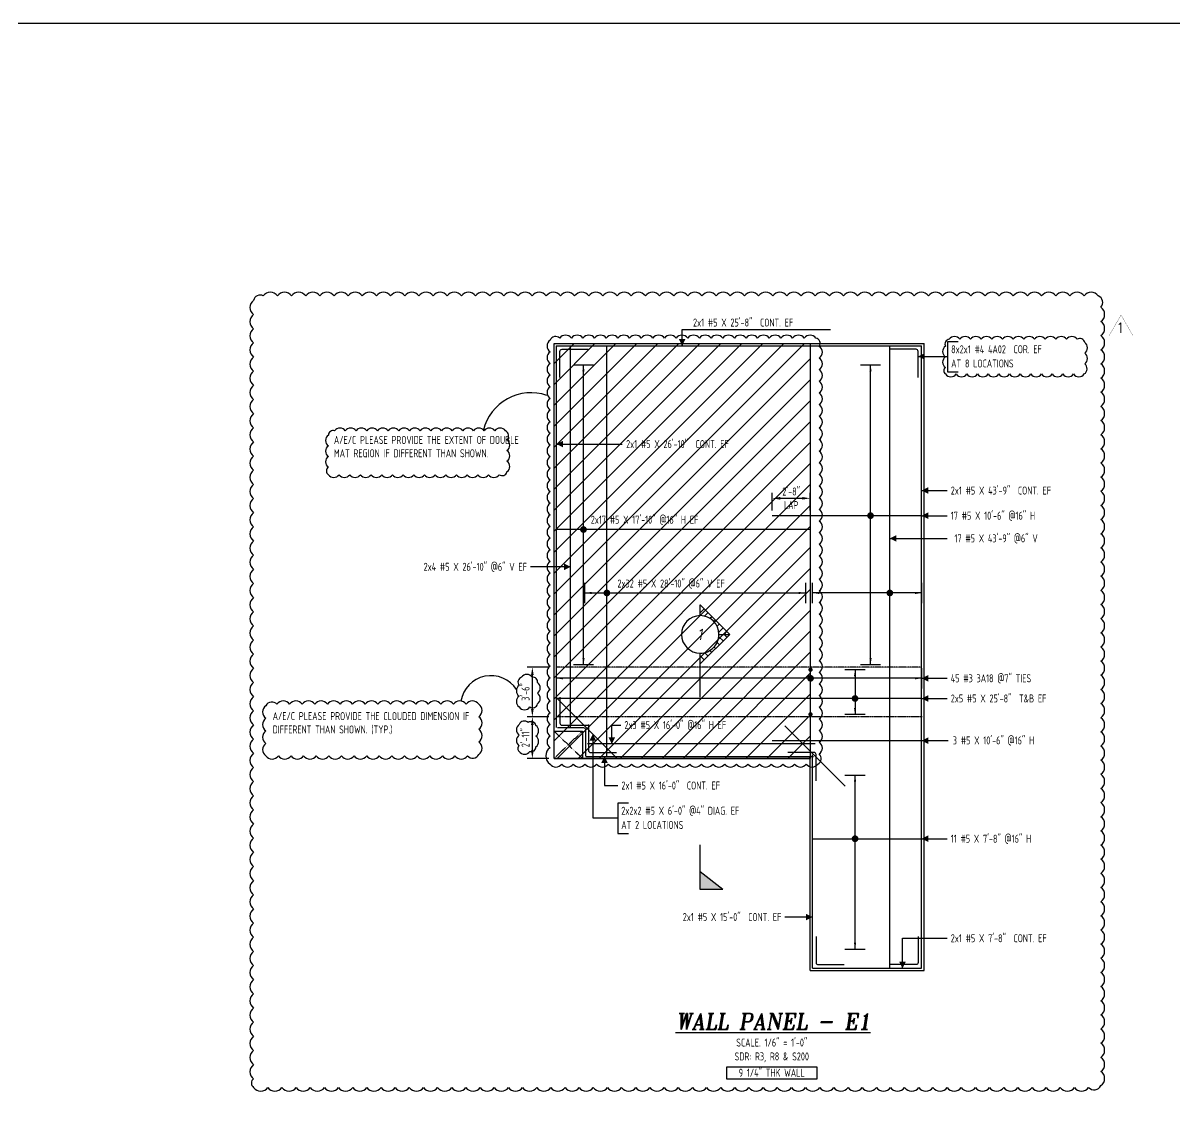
# Model space of a CAD drawing. Header units: inches. Extents: x -10781 to 50822, y -3854 to 38989.
# Drawn here: x -824 to 147, y 297 to 1219 of the extents above; entities that cross this region are included whole.
import ezdxf
from ezdxf.enums import TextEntityAlignment as Align

# ---------------------------------------------------------------- set-up
doc = ezdxf.new("R2010")
doc.units = ezdxf.units.IN
doc.header["$LTSCALE"] = 0.025
doc.header["$MEASUREMENT"] = 0
doc.linetypes.add('HIDDEN', pattern=[6, 3, -3])
doc.layers.get('0').update_dxf_attribs({"linetype": 'CONTINUOUS'})
doc.layers.get('Defpoints').update_dxf_attribs({"linetype": 'CONTINUOUS'})
for name, color, linetype in [('0-25', 7, 'CONTINUOUS'), ('0-25TEXT', 7, 'CONTINUOUS'), ('0-35', 3, 'CONTINUOUS'), ('0-35TEXT', 3, 'CONTINUOUS'), ('0-50', 10, 'CONTINUOUS'), ('3', 3, 'CONTINUOUS'), ('BAR-LBL', 2, 'CONTINUOUS'), ('DETAIL', 83, 'CONTINUOUS'), ('Hatch', 253, 'CONTINUOUS'), ('hidden', 7, 'HIDDEN'), ('RANGELAY', 7, 'CONTINUOUS'), ('REBARS', 4, 'CONTINUOUS'), ('REV_1', 150, 'CONTINUOUS')]:
    doc.layers.add(name, color=color, linetype=linetype)
doc.styles.add('AR', font='ARCHQUIK.shx', dxfattribs={"width": 0.8})
doc.styles.add('ROMANT', font='romant')
doc.dimstyles.new('CADS_DIM_48', dxfattribs={"dimscale": 48, "dimtxt": 0.09375, "dimasz": 0.09375, "dimexe": 0.0625, "dimexo": 0.0625, "dimgap": 0.09375, "dimtad": 0, "dimtih": 1, "dimtoh": 1, "dimzin": 1, "dimdsep": 46, "dimlunit": 4, "dimtxsty": 'AR', "dimblk": 'CLOSED', "dimcen": 0.1875, "dimadec": 0, "dimazin": 0, "dimtfac": 1, "dimtofl": 0, "dimtmove": 0, "dimatfit": 1, "dimldrblk": 'DOTBLANK', "dimfxl": 1, "dimtzin": 0, "dimarcsym": 0})

# ---------------------------------------------------------------- blocks, each defined once
blk = doc.blocks.new('leadrblk')
blk.add_lwpolyline([(0, 0, 0, 1, 0), (1, 0, 1, 1, 0)], format="xyseb")
blk = doc.blocks.new('*U444', base_point=(-158.21, 530.78))
at = {"layer": 'REBARS', "color": 0}
blk.add_lwpolyline([(-158.21, 531.1), (-66.21, 531.1)], dxfattribs=at)
blk = doc.blocks.new('rendmark')
at = {"color": 4}
blk.add_line((0, -3), (0, 3), dxfattribs=at)
blk = doc.blocks.new('rarrow')
at = {"color": 7}
blk.add_solid([(2, -0.33), (2, 0.33), (0, 0)], dxfattribs=at)
blk = doc.blocks.new('*U443', base_point=(-122.36, 437.81))
at = {"layer": 'RANGELAY'}
blk.add_line((-122.36, 437.81), (-122.36, 584.81), dxfattribs=at)
at = {"layer": 'RANGELAY', "xscale": 2.834645669291339, "yscale": 2.834645669291339}
for name, p, rotation in [('rendmark', (-122.36, 584.81), 269.9999969594869), ('rarrow', (-122.36, 584.81), 269.9999969594869), ('rendmark', (-122.36, 437.81), 90.00000002995576), ('rarrow', (-122.36, 437.81), 90.00000002995576)]:
    blk.add_blockref(name, p, dxfattribs=dict(at, rotation=rotation))
blk = doc.blocks.new('VPM6FD156')
at = {"const_width": 1}
blk.add_lwpolyline([(-0.5, 0, 1), (0.5, 0, 1)], format="xyb", close=True, dxfattribs=at)
blk = doc.blocks.new('*U101', base_point=(-92.73, 421.81))
at = {"layer": 'REBARS', "color": 0}
blk.add_lwpolyline([(-93.05, 421.81), (-93.04, 946.81)], dxfattribs=at)
blk = doc.blocks.new('*U102', base_point=(-66.21, 738.36))
at = {"layer": 'RANGELAY'}
blk.add_line((-66.21, 738.36), (-158.21, 738.36), dxfattribs=at)
at = {"layer": 'RANGELAY', "xscale": 2.834645669291339, "yscale": 2.834645669291339}
for name, p, rotation in [('rendmark', (-158.21, 738.36), 359.9999969962802), ('rarrow', (-158.21, 738.36), 359.9999969962802), ('rarrow', (-66.21, 738.36), 180.0000000667492), ('rendmark', (-66.21, 738.36), 180.0000000667492)]:
    blk.add_blockref(name, p, dxfattribs=dict(at, rotation=rotation))
blk = doc.blocks.new('VPM6FD197')
at = {"const_width": 1}
blk.add_lwpolyline([(-0.5, 0, 1), (0.5, 0, 1)], format="xyb", close=True, dxfattribs=at)
blk = doc.blocks.new('*U477', base_point=(-66.21, 803.83))
at = {"layer": 'REBARS', "color": 0}
blk.add_lwpolyline([(-66.21, 803.52), (-192.21, 803.52)], dxfattribs=at)
blk = doc.blocks.new('*U448', base_point=(-109.3, 677.81))
at = {"layer": 'RANGELAY'}
blk.add_line((-109.3, 677.81), (-109.33, 930.81), dxfattribs=at)
at = {"layer": 'RANGELAY', "xscale": 2.834645669291339, "yscale": 2.834645669291339}
for name, p, rotation in [('rendmark', (-109.33, 930.81), 270.0067154974008), ('rarrow', (-109.33, 930.81), 270.0067154974008), ('rarrow', (-109.3, 677.81), 90.00671856786983), ('rendmark', (-109.3, 677.81), 90.00671856786983)]:
    blk.add_blockref(name, p, dxfattribs=dict(at, rotation=rotation))
blk = doc.blocks.new('VPM6FD1D')
at = {"const_width": 1}
blk.add_lwpolyline([(-0.5, 0, 1), (0.5, 0, 1)], format="xyb", close=True, dxfattribs=at)
blk = doc.blocks.new('*U972', base_point=(-331.32, 600.81))
at = {"layer": 'REBARS', "color": 0}
blk.add_lwpolyline([(-331.63, 600.81), (-331.63, 946.81)], dxfattribs=at)
blk = doc.blocks.new('*U971', base_point=(-350.21, 738.36))
at = {"layer": 'RANGELAY'}
blk.add_line((-350.21, 738.36), (-164.21, 738.36), dxfattribs=at)
at = {"layer": 'RANGELAY', "xscale": 2.834645669291339, "yscale": 2.834645669291339}
for name, p, rotation in [('rendmark', (-350.21, 738.36), 1.993810792555269e-08), ('rarrow', (-350.21, 738.36), 1.993810792555269e-08), ('rarrow', (-164.21, 738.36), 179.9999969494692), ('rendmark', (-164.21, 738.36), 179.9999969494692)]:
    blk.add_blockref(name, p, dxfattribs=dict(at, rotation=rotation))
blk = doc.blocks.new('VPM6FD219')
at = {"const_width": 1}
blk.add_lwpolyline([(-0.5, 0, 1), (0.5, 0, 1)], format="xyb", close=True, dxfattribs=at)
blk = doc.blocks.new('*U1048', base_point=(-159.92, 635.81))
at = {"layer": 'REBARS', "color": 0, "const_width": 1.8}
for points in [[(-159.02, 673.62, 1), (-160.82, 673.62, 1), (-159.02, 673.62)], [(-160.82, 636, 1), (-159.02, 636, 1), (-160.82, 636)]]:
    blk.add_lwpolyline(points, format="xyb", dxfattribs=at)
at = {"layer": 'REBARS', "color": 0}
blk.add_lwpolyline([(-159.92, 636), (-159.92, 673.62)], dxfattribs=at)
blk = doc.blocks.new('*U671', base_point=(-66.21, 666.39))
at = {"layer": 'RANGELAY'}
blk.add_line((-66.21, 666.39), (-374.21, 666.39), dxfattribs=at)
at = {"layer": 'RANGELAY', "xscale": 2.834645669291339, "yscale": 2.834645669291339}
for name, p, rotation in [('rendmark', (-374.21, 666.39), 359.9999969494692), ('rendmark', (-66.21, 666.39), 180.0000000199381), ('rarrow', (-374.21, 666.39), 359.9999969494692), ('rarrow', (-66.21, 666.39), 180.0000000199381)]:
    blk.add_blockref(name, p, dxfattribs=dict(at, rotation=rotation))
blk = doc.blocks.new('VPM6FD2713')
at = {"const_width": 1}
blk.add_lwpolyline([(-0.5, 0, 1), (0.5, 0, 1)], format="xyb", close=True, dxfattribs=at)
blk = doc.blocks.new('*U1029', base_point=(-374.28, 946.5))
at = {"layer": 'REBARS', "color": 0}
blk.add_lwpolyline([(-374.28, 946.81), (-66.28, 946.81)], dxfattribs=at)
blk = doc.blocks.new('*U105', base_point=(-65.89, 421.81))
at = {"layer": 'REBARS', "color": 0}
blk.add_lwpolyline([(-66.21, 421.81), (-66.21, 946.81)], dxfattribs=at)
blk = doc.blocks.new('*U842', base_point=(-68.96, 944.06))
at = {"layer": 'REBARS', "color": 0}
blk.add_lwpolyline([(-69.21, 920.06), (-69.21, 942.06, 0.414214), (-70.96, 943.81), (-92.96, 943.81)], format="xyb", dxfattribs=at)
blk = doc.blocks.new('*U676', base_point=(-373.89, 624.81))
at = {"layer": 'REBARS', "color": 0}
blk.add_lwpolyline([(-374.21, 624.81), (-374.21, 946.81)], dxfattribs=at)
blk = doc.blocks.new('*U103', base_point=(-157.89, 421.93))
at = {"layer": 'REBARS', "color": 0}
blk.add_lwpolyline([(-158.21, 421.93), (-158.21, 601.93)], dxfattribs=at)
blk = doc.blocks.new('*U445', base_point=(-158.23, 421.5))
at = {"layer": 'REBARS', "color": 0}
blk.add_lwpolyline([(-158.23, 421.81), (-66.23, 421.81)], dxfattribs=at)
blk = doc.blocks.new('*U843', base_point=(-68.96, 424.68))
at = {"layer": 'REBARS', "color": 0}
blk.add_lwpolyline([(-69.21, 448.68), (-69.21, 426.68, -0.414214), (-70.96, 424.93), (-92.96, 424.93)], format="xyb", dxfattribs=at)
blk = doc.blocks.new('*U844', base_point=(-155.46, 424.68))
at = {"layer": 'REBARS', "color": 0}
blk.add_lwpolyline([(-155.21, 448.68), (-155.21, 426.68, 0.414214), (-153.46, 424.93), (-131.46, 424.93)], format="xyb", dxfattribs=at)
blk = doc.blocks.new('*U845', base_point=(-371.46, 626.56))
at = {"layer": 'REBARS', "color": 0}
blk.add_lwpolyline([(-371.21, 650.56), (-371.21, 628.56, 0.414214), (-369.46, 626.81), (-347.46, 626.81)], format="xyb", dxfattribs=at)
blk = doc.blocks.new('*U846', base_point=(-371.46, 944.06))
at = {"layer": 'REBARS', "color": 0}
blk.add_lwpolyline([(-371.21, 920.06), (-371.21, 942.06, -0.414214), (-369.46, 943.81), (-347.46, 943.81)], format="xyb", dxfattribs=at)
blk = doc.blocks.new('VPM73F781')
blk.add_lwpolyline([(0, 0, 0, 1, 0), (1, 0, 1, 1, 0)], format="xyseb")
blk = doc.blocks.new('*D71')
at = {"layer": 'Defpoints', "color": 0, "transparency": 16777216}
for p in [(-394.48, 633.81), (-376.21, 633.81), (-376.21, 598.81)]:
    blk.add_point(p, dxfattribs=at)
at = {"layer": 'DETAIL', "color": 0, "lineweight": -2, "transparency": 16777216}
for p, q in [((-380.71, 633.81), (-398.98, 633.81)), ((-394.48, 605.56), (-394.48, 627.06)), ((-380.71, 598.81), (-398.98, 598.81))]:
    blk.add_line(p, q, dxfattribs=at)
at = {"layer": 'DETAIL', "color": 0, "transparency": 16777216}
for points in [[(-395.6, 627.06), (-393.35, 627.06), (-394.48, 633.81)], [(-395.6, 605.56), (-393.35, 605.56), (-394.48, 598.81)]]:
    blk.add_solid(points, dxfattribs=at)
at = {"layer": 'DETAIL', "color": 0, "transparency": 16777216, "insert": (-400.22, 616.31), "char_height": 6.75, "attachment_point": 5, "rotation": 90, "style": 'AR'}
blk.add_mtext('2\'-11"', dxfattribs=at)
blk = doc.blocks.new('_DotBlank')
at = {"layer": '0-35', "color": 0, "lineweight": -2}
blk.add_line((-0.5, 0), (-1, 0), dxfattribs=at)
blk.add_circle((0, 0), 0.5, dxfattribs=at)
blk = doc.blocks.new('*D72')
at = {"layer": 'Defpoints', "color": 0, "transparency": 16777216}
for p in [(-394.48, 675.81), (-376.21, 675.81), (-376.21, 633.81)]:
    blk.add_point(p, dxfattribs=at)
at = {"layer": 'DETAIL', "color": 0, "lineweight": -2, "transparency": 16777216}
for p, q in [((-380.71, 675.81), (-398.98, 675.81)), ((-394.48, 640.56), (-394.48, 669.06)), ((-380.71, 633.81), (-398.98, 633.81))]:
    blk.add_line(p, q, dxfattribs=at)
at = {"layer": 'DETAIL', "color": 0, "transparency": 16777216}
for points in [[(-395.6, 669.06), (-393.35, 669.06), (-394.48, 675.81)], [(-395.6, 640.56), (-393.35, 640.56), (-394.48, 633.81)]]:
    blk.add_solid(points, dxfattribs=at)
at = {"layer": 'DETAIL', "color": 0, "transparency": 16777216, "insert": (-400.22, 654.81), "char_height": 6.75, "attachment_point": 5, "rotation": 90, "style": 'AR'}
blk.add_mtext('3\'-6"', dxfattribs=at)
blk = doc.blocks.new('*U673', base_point=(-66.21, 649.68))
at = {"layer": 'REBARS', "color": 0}
blk.add_lwpolyline([(-66.21, 649.37), (-374.21, 649.37)], dxfattribs=at)
blk = doc.blocks.new('*U104', base_point=(-122.36, 673.81))
at = {"layer": 'RANGELAY'}
blk.add_line((-122.36, 673.81), (-122.36, 635.81), dxfattribs=at)
at = {"layer": 'RANGELAY', "xscale": 2.834645669291339, "yscale": 2.834645669291339}
for name, p, rotation in [('rendmark', (-122.36, 673.81), 270.0000001535233), ('rarrow', (-122.36, 673.81), 270.0000001535233), ('rarrow', (-122.36, 635.81), 89.99999708305437), ('rendmark', (-122.36, 635.81), 89.99999708305437)]:
    blk.add_blockref(name, p, dxfattribs=dict(at, rotation=rotation))
blk = doc.blocks.new('VPM745C83')
at = {"const_width": 1}
blk.add_lwpolyline([(-0.5, 0, 1), (0.5, 0, 1)], format="xyb", close=True, dxfattribs=at)
blk = doc.blocks.new('*U1031', base_point=(-349.41, 600.81))
at = {"layer": 'REBARS', "color": 0}
blk.add_lwpolyline([(-349.41, 600.49), (-157.41, 600.49)], dxfattribs=at)
blk = doc.blocks.new('*U847', base_point=(-154.96, 604.06))
at = {"layer": 'REBARS', "color": 0}
blk.add_lwpolyline([(-155.21, 580.06), (-155.21, 602.06, 0.414214), (-156.96, 603.81), (-178.96, 603.81)], format="xyb", dxfattribs=at)
blk = doc.blocks.new('SECTARO')
at = {"linetype": 'Continuous'}
blk.add_line((33.32, 16.99), (20.13, 0), dxfattribs=at)
for p, q in [((33.32, 16.99), (33.32, 0)), ((33.32, 0), (0, 0))]:
    blk.add_line(p, q)
for points in [[(33.32, 0), (33.32, 16.99), (33.32, 0), (20.13, 0)], [(33.32, 16.99), (20.13, 0), (33.32, 0), (33.32, 16.99)]]:
    blk.add_solid(points, dxfattribs=at)
blk = doc.blocks.new('*X3')
at = {"color": 0, "linetype": 'Continuous'}
for p, q in [((-1.108, 0.278), (-1.075, 0.312)), ((-1.081, 0.217), (-1.031, 0.267)), ((-1.013, 0.197), (-0.986, 0.223)), ((-0.96, 0.161), (-0.942, 0.179)), ((-0.92, 0.112), (-0.898, 0.135)), ((-0.895, 0.05), (-0.854, 0.091)), ((-0.856, 0), (-0.81, 0.046)), ((-0.768, 0), (-0.765, 0.002))]:
    blk.add_line(p, q, dxfattribs=at)
blk = doc.blocks.new('*X2')
at = {"color": 0, "linetype": 'Continuous'}
for p, q in [((-1.108, 0.278), (-1.075, 0.312)), ((-0.96, 0.161), (-0.942, 0.179)), ((-0.856, 0), (-0.81, 0.046))]:
    blk.add_line(p, q, dxfattribs=at)
blk = doc.blocks.new('SECTNU')
at = {"linetype": 'Continuous'}
blk.add_line((-24.74, 0), (-32.81, 0), dxfattribs=at)
blk.add_line((0, 0), (-24.74, 0))
at = {"layer": '3'}
for p, q in [((-68.89, 0), (-46.81, 22.07)), ((-60.81, 0), (-68.89, 0))]:
    blk.add_line(p, q, dxfattribs=at)
at = {"layer": '3', "linetype": 'Continuous'}
blk.add_line((-46.81, 14), (-46.81, 22.07), dxfattribs=at)
at = {"layer": '3'}
for points in [[(-46.81, 22.07), (-24.74, 0), (-32.81, 0, 1)], [(-32.81, 0, 0.414214), (-46.81, 14)]]:
    blk.add_lwpolyline(points, format="xyb", dxfattribs=at)
for start, end in [(90, 180), (180, 0)]:
    blk.add_arc((-46.81, 0), 14, start, end, dxfattribs=at)
at = {"linetype": 'Continuous', "xscale": -64, "yscale": 64, "zscale": 64, "rotation": 359.9999999999999}
blk.add_blockref('*X3', (-117.73, 0), dxfattribs=at)
at = {"linetype": 'Continuous', "xscale": 64, "yscale": 64, "zscale": 64}
for name in ['*X3', '*X2']:
    blk.add_blockref(name, (24.1, 0), dxfattribs=at)
at = {"linetype": 'Continuous', "style": 'ROMANT', "oblique": 9, "width": 0.9}
blk.add_attdef('NO', text='', height=8, dxfattribs=at).set_placement((-46.81, 0), align=Align.MIDDLE)
blk = doc.blocks.new('*U973', base_point=(-130.85, 575.26))
at = {"layer": 'REBARS', "color": 0}
blk.add_lwpolyline([(-130.63, 575.48), (-181.54, 626.39)], dxfattribs=at)
blk = doc.blocks.new('*U675', base_point=(-160.21, 792.15))
at = {"layer": 'REBARS', "color": 0}
blk.add_lwpolyline([(-160.21, 791.83), (-374.21, 791.83)], dxfattribs=at)
blk = doc.blocks.new('*U674', base_point=(-351.36, 677.81))
at = {"layer": 'RANGELAY'}
blk.add_line((-351.36, 677.81), (-351.39, 930.81), dxfattribs=at)
at = {"layer": 'RANGELAY', "xscale": 2.834645669291339, "yscale": 2.834645669291339}
for name, p, rotation in [('rendmark', (-351.39, 930.81), 270.0067154974008), ('rarrow', (-351.39, 930.81), 270.0067154974008), ('rarrow', (-351.36, 677.81), 90.00671856786983), ('rendmark', (-351.36, 677.81), 90.00671856786983)]:
    blk.add_blockref(name, p, dxfattribs=dict(at, rotation=rotation))
blk = doc.blocks.new('VPM99F4B2')
at = {"const_width": 1}
blk.add_lwpolyline([(-0.5, 0, 1), (0.5, 0, 1)], format="xyb", close=True, dxfattribs=at)
blk = doc.blocks.new('*U1030', base_point=(-156.11, 611.3))
at = {"layer": 'REBARS', "color": 0}
blk.add_lwpolyline([(-156.11, 610.99), (-348.11, 610.99)], dxfattribs=at)
blk = doc.blocks.new('*U650', base_point=(-66.21, 613.85))
at = {"layer": 'REBARS', "color": 0}
blk.add_lwpolyline([(-66.21, 613.54), (-192.21, 613.54)], dxfattribs=at)
blk = doc.blocks.new('*D649')
at = {"layer": 'Defpoints', "color": 0, "transparency": 16777216}
for p in [(-160.21, 818.17), (-192.21, 803.52), (-160.21, 803.52)]:
    blk.add_point(p, dxfattribs=at)
at = {"layer": 'DETAIL', "color": 0, "lineweight": -2, "transparency": 16777216}
for p, q in [((-192.21, 808.02), (-192.21, 822.67)), ((-185.46, 818.17), (-166.96, 818.17)), ((-160.21, 808.02), (-160.21, 822.67))]:
    blk.add_line(p, q, dxfattribs=at)
at = {"layer": 'DETAIL', "color": 0, "transparency": 16777216}
for points in [[(-185.46, 819.3), (-185.46, 817.05), (-192.21, 818.17)], [(-166.96, 819.3), (-166.96, 817.05), (-160.21, 818.17)]]:
    blk.add_solid(points, dxfattribs=at)
at = {"layer": 'DETAIL', "color": 0, "transparency": 16777216, "char_height": 6.75, "attachment_point": 5, "style": 'AR'}
for s, insert in [('2\'-8"', (-176.21, 823.91)), ('LAP', (-176.21, 812.43))]:
    blk.add_mtext(s, dxfattribs=dict(at, insert=insert))
blk = doc.blocks.new('*U848', base_point=(-347.46, 603.56))
at = {"layer": 'REBARS', "color": 0}
blk.add_lwpolyline([(-347.21, 627.56), (-347.21, 605.56, 0.414214), (-345.46, 603.81), (-323.46, 603.81)], format="xyb", dxfattribs=at)
blk = doc.blocks.new('*U849', base_point=(-349.21, 624.81))
at = {"layer": 'REBARS', "color": 0}
blk.add_lwpolyline([(-349.46, 600.81), (-349.46, 622.81, 0.414214), (-351.21, 624.56), (-373.21, 624.56)], format="xyb", dxfattribs=at)
blk = doc.blocks.new('Rev_Tri (48)')
at = {"const_width": 0.128}
blk.add_lwpolyline([(6.69, 11.58), (13.37, 0), (0, 0)], close=True, dxfattribs=at)
at = {"color": 1, "style": 'ROMANT'}
blk.add_attdef('R', (3.93, 1.52, -0.03), '', height=5.75, dxfattribs=at)
blk = doc.blocks.new('*U1042', base_point=(-361.89, 624.56))
at = {"layer": 'REBARS', "color": 0}
blk.add_lwpolyline([(-362.21, 624.56), (-362.21, 946.56)], dxfattribs=at)
blk = doc.blocks.new('*U974', base_point=(-322.85, 598.26))
at = {"layer": 'REBARS', "color": 0}
blk.add_lwpolyline([(-322.63, 598.48), (-373.54, 649.39)], dxfattribs=at)

msp = doc.modelspace()

# ---------------------------------------------------------------- hatches: boundary and pattern name
at = {"layer": 'Hatch'}
h = msp.add_hatch(dxfattribs=at)
h.set_pattern_fill('ANSI31', color=256, scale=100)
h.paths.add_polyline_path([(-376.20575, 948.81193), (-160.20575, 948.81193), (-160.20575, 598.81193), (-376.20575, 598.81193)])

# ---------------------------------------------------------------- linework, layer by layer
at = {"layer": '0-25TEXT'}
for points in [[(-268.1287, 952.43587), (-268.1287, 946.81193), (-268.1287, 960.63683), (-143.14379, 960.63683)], [(-35.33472, 950.23089), (-44.33377, 950.23089), (-44.33377, 924.73357), (-35.33472, 924.73357)], [(-69.20558, 937.85719), (-44.33377, 937.85719)], [(-374.20581, 863.91279), (-318.70159, 863.91279)], [(-66.20561, 824.71676), (-44.66537, 824.71676)], [(-66.20575, 803.51685), (-44.66537, 803.51685)], [(-93.04489, 784.39506), (-44.66537, 784.39505)], [(-362.20571, 760.40743), (-396.03223, 760.40743)], [(-66.20575, 666.39333), (-44.66537, 666.39333)], [(-66.20575, 649.37059), (-44.66537, 649.37059)], [(-327.43712, 610.9869), (-327.43712, 626.96763), (-319.87145, 626.96763)], [(-343.47841, 619.32723), (-343.47841, 548.69918), (-322.47035, 548.69918)], [(-66.20569, 613.85462), (-43.81045, 613.85462)], [(-333.6345, 600.49282), (-333.6345, 575.96432), (-322.37986, 575.96432)], [(-313.47129, 561.07288), (-322.47035, 561.07288), (-322.47035, 535.57556), (-313.47129, 535.57556)], [(-66.20575, 531.09518), (-44.66537, 531.09518)], [(-158.20573, 465.05358), (-181.51323, 465.05358)], [(-82.29797, 421.81193), (-82.29797, 447.17294), (-44.66537, 447.17294)]]:
    msp.add_lwpolyline(points, dxfattribs=at)
at = {"layer": '0-35'}
for p, q in [((-376.20575, 598.81193), (-376.20575, 948.81193)), ((-376.20575, 948.81193), (-64.20575, 948.81193)), ((-64.20575, 419.93057), (-64.20575, 948.81193)), ((-376.20575, 598.81193), (-160.20575, 598.81193)), ((-160.20575, 419.93057), (-160.20575, 598.81193)), ((-160.20575, 419.93057), (-64.20575, 419.93057))]:
    msp.add_line(p, q, dxfattribs=at)
msp.add_lwpolyline([(-376.20575, 598.81193), (-376.20575, 621.81193), (-352.20575, 621.81193), (-352.20575, 598.81193)], close=True, dxfattribs=at)
at = {"layer": '0-50'}
msp.add_lwpolyline([(-230.50731, 338.70586), (-154.62046, 338.70586), (-154.62046, 328.3495), (-230.50731, 328.3495)], close=True, dxfattribs=at)
at = {"layer": 'BAR-LBL'}
msp.add_lwpolyline([(-1827.83028, 1218.9583), (2524.72777, 1218.9583), (2524.72777, -1266.46422), (-1827.83028, -1266.46422)], close=True, dxfattribs=at)
at = {"layer": 'DETAIL'}
for points in [[(-379.56065, 594.10441, 0.52056705), (-369.74241, 594.10441, 0.52056705), (-359.92418, 594.10441, 0.52056705), (-350.10594, 594.10441, 0.52056705), (-340.28771, 594.10441, 0.52056705), (-330.46948, 594.10441, 0.52056705), (-320.65124, 594.10441, 0.52056705), (-310.83301, 594.10441, 0.52056705), (-301.01477, 594.10441, 0.52056705), (-291.19654, 594.10441, 0.52056705), (-281.37831, 594.10441, 0.52056705), (-271.56007, 594.10441, 0.52056705), (-261.74184, 594.10441, 0.52056705), (-251.92361, 594.10441, 0.52056705), (-242.10537, 594.10441, 0.52056705), (-232.28714, 594.10441, 0.52056705), (-222.4689, 594.10441, 0.52056705), (-212.65067, 594.10441, 0.52056705), (-202.83244, 594.10441, 0.52056705), (-193.0142, 594.10441, 0.52056705), (-183.19597, 594.10441, 0.52056705), (-173.37773, 594.10441, 0.52056705), (-163.5595, 594.10441, 0.52056705), (-153.74127, 594.10441, 0.52056705), (-152.48675, 602.66813, 0.52056705), (-152.48675, 612.48636, 0.52056705), (-152.48675, 622.30459, 0.52056705), (-152.48675, 632.12283, 0.52056705), (-152.48675, 641.94106, 0.52056705), (-152.48675, 651.7593, 0.52056705), (-152.48675, 661.57753, 0.52056705), (-152.48675, 671.39576, 0.52056705), (-152.48675, 681.214, 0.52056705), (-152.48675, 691.03223, 0.52056705), (-152.48675, 700.85047, 0.52056705), (-152.48675, 710.6687, 0.52056705), (-152.48675, 720.48693, 0.52056705), (-152.48675, 730.30517, 0.52056705), (-152.48675, 740.1234, 0.52056705), (-152.48675, 749.94164, 0.52056705), (-152.48675, 759.75987, 0.52056705), (-152.48675, 769.5781, 0.52056705), (-152.48675, 779.39634, 0.52056705), (-152.48675, 789.21457, 0.52056705), (-152.48675, 799.0328, 0.52056705), (-152.48675, 808.85104, 0.52056705), (-152.48675, 818.66927, 0.52056705), (-152.48675, 828.48751, 0.52056705), (-152.48675, 838.30574, 0.52056705), (-152.48675, 848.12397, 0.52056705), (-152.48675, 857.94221, 0.52056705), (-152.48675, 867.76044, 0.52056705), (-152.48675, 877.57868, 0.52056705), (-152.48675, 887.39691, 0.52056705), (-152.48675, 897.21514, 0.52056705), (-152.48675, 907.03338, 0.52056705), (-152.48675, 916.85161, 0.52056705), (-152.48675, 926.66985, 0.52056705), (-152.48675, 936.48808, 0.52056705), (-152.48675, 946.30631, 0.52056705), (-155.41325, 953.19805, 0.52056705), (-165.23149, 953.19805, 0.52056705), (-175.04972, 953.19805, 0.52056705), (-184.86795, 953.19805, 0.52056705), (-194.68619, 953.19805, 0.52056705), (-204.50442, 953.19805, 0.52056705), (-214.32266, 953.19805, 0.52056705), (-224.14089, 953.19805, 0.52056705), (-233.95912, 953.19805, 0.52056705), (-243.77736, 953.19805, 0.52056705), (-253.59559, 953.19805, 0.52056705), (-263.41383, 953.19805, 0.52056705), (-273.23206, 953.19805, 0.52056705), (-283.05029, 953.19805, 0.52056705), (-292.86853, 953.19805, 0.52056705), (-302.68676, 953.19805, 0.52056705), (-312.50499, 953.19805, 0.52056705), (-322.32323, 953.19805, 0.52056705), (-332.14146, 953.19805, 0.52056705), (-341.9597, 953.19805, 0.52056705), (-351.77793, 953.19805, 0.52056705), (-361.59616, 953.19805, 0.52056705), (-371.4144, 953.19805, 0.52056705), (-379.56065, 951.52606, 0.52056705), (-379.56065, 941.70783, 0.52056705), (-379.56065, 931.88959, 0.52056705), (-379.56065, 922.07136, 0.52056705), (-379.56065, 912.25312, 0.52056705), (-379.56065, 902.43489, 0.52056705), (-379.56065, 892.61666, 0.52056705), (-379.56065, 882.79842, 0.52056705), (-379.56065, 872.98019, 0.52056705), (-379.56065, 863.16195, 0.52056705), (-379.56065, 853.34372, 0.52056705), (-379.56065, 843.52549, 0.52056705), (-379.56065, 833.70725, 0.52056705), (-379.56065, 823.88902, 0.52056705), (-379.56065, 814.07078, 0.52056705), (-379.56065, 804.25255, 0.52056705), (-379.56065, 794.43432, 0.52056705), (-379.56065, 784.61608, 0.52056705), (-379.56065, 774.79785, 0.52056705), (-379.56065, 764.97962, 0.52056705), (-379.56065, 755.16138, 0.52056705), (-379.56065, 745.34315, 0.52056705), (-379.56065, 735.52491, 0.52056705), (-379.56065, 725.70668, 0.52056705), (-379.56065, 715.88845, 0.52056705), (-379.56065, 706.07021, 0.52056705), (-379.56065, 696.25198, 0.52056705), (-379.56065, 686.43374, 0.52056705), (-379.56065, 676.61551, 0.52056705), (-379.56065, 666.79728, 0.52056705), (-379.56065, 656.97904, 0.52056705), (-379.56065, 647.16081, 0.52056705), (-379.56065, 637.34257, 0.52056705), (-379.56065, 627.52434, 0.52056705), (-379.56065, 617.70611, 0.52056705), (-379.56065, 607.88787, 0.52056705)], [(-566.49684, 838.07067, 0.52056705), (-557.49684, 838.07067, 0.52056705), (-548.49684, 838.07067, 0.52056705), (-539.49684, 838.07067, 0.52056705), (-530.49684, 838.07067, 0.52056705), (-521.49684, 838.07067, 0.52056705), (-512.49684, 838.07067, 0.52056705), (-503.49684, 838.07067, 0.52056705), (-494.49684, 838.07067, 0.52056705), (-485.49684, 838.07067, 0.52056705), (-476.49684, 838.07067, 0.52056705), (-467.49684, 838.07067, 0.52056705), (-458.49684, 838.07067, 0.52056705), (-449.49684, 838.07067, 0.52056705), (-440.49684, 838.07067, 0.52056705), (-431.49684, 838.07067, 0.52056705), (-422.49684, 838.07067, 0.52056705), (-415.85821, 840.43204, 0.52056705), (-415.85821, 849.43204, 0.52056705), (-415.85821, 858.43204, 0.52056705), (-415.85821, 867.43204, 0.52056705), (-417.1836, 875.10665, 0.52056705), (-426.1836, 875.10665, 0.52056705), (-435.1836, 875.10665, 0.52056705), (-444.1836, 875.10665, 0.52056705), (-453.1836, 875.10665, 0.52056705), (-462.1836, 875.10665, 0.52056705), (-471.1836, 875.10665, 0.52056705), (-480.1836, 875.10665, 0.52056705), (-489.1836, 875.10665, 0.52056705), (-498.1836, 875.10665, 0.52056705), (-507.1836, 875.10665, 0.52056705), (-516.1836, 875.10665, 0.52056705), (-525.1836, 875.10665, 0.52056705), (-534.1836, 875.10665, 0.52056705), (-543.1836, 875.10665, 0.52056705), (-552.1836, 875.10665, 0.52056705), (-561.1836, 875.10665, 0.52056705), (-566.49684, 871.4199, 0.52056705), (-566.49684, 862.4199, 0.52056705), (-566.49684, 853.4199, 0.52056705), (-566.49684, 844.4199, 0.52056705)], [(-405.60554, 642.20116, 0.52056705), (-396.60554, 642.20116, 0.52056705), (-390.17217, 644.76779, 0.52056705), (-390.17217, 653.76779, 0.52056705), (-390.17217, 662.76779, 0.52056705), (-394.61361, 667.32634, 0.52056705), (-403.61361, 667.32634, 0.52056705), (-405.60554, 660.31828, 0.52056705), (-405.60554, 651.31828, 0.52056705)], [(-619.24041, 601.04154, 0.52056705), (-608.60746, 601.04154, 0.52056705), (-597.97451, 601.04154, 0.52056705), (-587.34156, 601.04154, 0.52056705), (-576.70861, 601.04154, 0.52056705), (-566.07566, 601.04154, 0.52056705), (-555.44271, 601.04154, 0.52056705), (-544.80975, 601.04154, 0.52056705), (-534.1768, 601.04154, 0.52056705), (-523.54385, 601.04154, 0.52056705), (-512.9109, 601.04154, 0.52056705), (-502.27795, 601.04154, 0.52056705), (-491.645, 601.04154, 0.52056705), (-481.01205, 601.04154, 0.52056705), (-470.37909, 601.04154, 0.52056705), (-459.74614, 601.04154, 0.52056705), (-449.11319, 601.04154, 0.52056705), (-439.55174, 602.11304, 0.52056705), (-439.55174, 612.746, 0.52056705), (-439.55174, 623.37895, 0.52056705), (-439.55174, 634.0119, 0.52056705), (-439.6937, 644.50289, 0.52056705), (-450.32665, 644.50289, 0.52056705), (-460.9596, 644.50289, 0.52056705), (-471.59255, 644.50289, 0.52056705), (-482.22551, 644.50289, 0.52056705), (-492.85846, 644.50289, 0.52056705), (-503.49141, 644.50289, 0.52056705), (-514.12436, 644.50289, 0.52056705), (-524.75731, 644.50289, 0.52056705), (-535.39026, 644.50289, 0.52056705), (-546.02321, 644.50289, 0.52056705), (-556.65617, 644.50289, 0.52056705), (-567.28912, 644.50289, 0.52056705), (-577.92207, 644.50289, 0.52056705), (-588.55502, 644.50289, 0.52056705), (-599.18797, 644.50289, 0.52056705), (-609.82092, 644.50289, 0.52056705), (-619.24041, 643.28943, 0.52056705), (-619.24041, 632.65648, 0.52056705), (-619.24041, 622.02353, 0.52056705), (-619.24041, 611.39058, 0.52056705)], [(-405.53409, 604.68851, 0.52056705), (-396.53409, 604.68851, 0.52056705), (-391.50058, 608.655, 0.52056705), (-391.50058, 617.655, 0.52056705), (-391.50058, 626.655, 0.52056705), (-398.08578, 629.0698, 0.52056705), (-405.53409, 627.5181, 0.52056705), (-405.53409, 618.5181, 0.52056705), (-405.53409, 609.5181, 0.52056705)]]:
    msp.add_lwpolyline(points, format="xyb", close=True, dxfattribs=at)
for centre, radius, start, end in [((-395.74968, 866.23481), 40.99386, 70.88408375, 166.68487007), ((-429.37918, 642.93909), 25.65992, 32.93314908, 170.44370875)]:
    msp.add_arc(centre, radius, start, end, dxfattribs=at)
at = {"layer": 'Hatch'}
msp.add_lwpolyline([(-376.20575, 948.81193), (-160.20575, 948.81193), (-160.20575, 598.81193), (-376.20575, 598.81193)], close=True, dxfattribs=at)
at = {"layer": 'hidden'}
for p, q in [((-66.20569, 675.81193), (-374.20569, 675.81193)), ((-65.84737, 633.81193), (-373.84737, 633.81193)), ((-376.20575, 621.81193), (-352.20575, 598.81193)), ((-376.20575, 598.81193), (-352.20575, 621.81193))]:
    msp.add_line(p, q, dxfattribs=at)
at = {"layer": 'REV_1'}
for points in [[(-629.48542, 321.35519, 0.52056705), (-617.55189, 321.35519, 0.52056705), (-605.61836, 321.35519, 0.52056705), (-593.68483, 321.35519, 0.52056705), (-581.7513, 321.35519, 0.52056705), (-569.81777, 321.35519, 0.52056705), (-557.88424, 321.35519, 0.52056705), (-545.95071, 321.35519, 0.52056705), (-534.01718, 321.35519, 0.52056705), (-522.08365, 321.35519, 0.52056705), (-510.15012, 321.35519, 0.52056705), (-498.21659, 321.35519, 0.52056705), (-486.28306, 321.35519, 0.52056705), (-474.34953, 321.35519, 0.52056705), (-462.416, 321.35519, 0.52056705), (-450.48247, 321.35519, 0.52056705), (-438.54894, 321.35519, 0.52056705), (-426.61541, 321.35519, 0.52056705), (-414.68188, 321.35519, 0.52056705), (-402.74835, 321.35519, 0.52056705), (-390.81482, 321.35519, 0.52056705), (-378.88129, 321.35519, 0.52056705), (-366.94776, 321.35519, 0.52056705), (-355.01423, 321.35519, 0.52056705), (-343.0807, 321.35519, 0.52056705), (-331.14717, 321.35519, 0.52056705), (-319.21364, 321.35519, 0.52056705), (-307.28011, 321.35519, 0.52056705), (-295.34658, 321.35519, 0.52056705), (-283.41305, 321.35519, 0.52056705), (-271.47952, 321.35519, 0.52056705), (-259.54599, 321.35519, 0.52056705), (-247.61246, 321.35519, 0.52056705), (-235.67893, 321.35519, 0.52056705), (-223.7454, 321.35519, 0.52056705), (-211.81187, 321.35519, 0.52056705), (-199.87834, 321.35519, 0.52056705), (-187.94481, 321.35519, 0.52056705), (-176.01128, 321.35519, 0.52056705), (-164.07775, 321.35519, 0.52056705), (-152.14422, 321.35519, 0.52056705), (-140.21069, 321.35519, 0.52056705), (-128.27716, 321.35519, 0.52056705), (-116.34363, 321.35519, 0.52056705), (-104.4101, 321.35519, 0.52056705), (-92.47657, 321.35519, 0.52056705), (-80.54304, 321.35519, 0.52056705), (-68.60951, 321.35519, 0.52056705), (-56.67598, 321.35519, 0.52056705), (-44.74245, 321.35519, 0.52056705), (-32.80892, 321.35519, 0.52056705), (-20.87539, 321.35519, 0.52056705), (-8.94186, 321.35519, 0.52056705), (2.99167, 321.35519, 0.52056705), (14.9252, 321.35519, 0.52056705), (26.85873, 321.35519, 0.52056705), (38.79226, 321.35519, 0.52056705), (50.72579, 321.35519, 0.52056705), (62.65932, 321.35519, 0.52056705), (74.59285, 321.35519, 0.52056705), (85.00149, 322.88008, 0.52056705), (85.00149, 334.81361, 0.52056705), (85.00149, 346.74714, 0.52056705), (85.00149, 358.68067, 0.52056705), (85.00149, 370.6142, 0.52056705), (85.00149, 382.54773, 0.52056705), (85.00149, 394.48126, 0.52056705), (85.00149, 406.41479, 0.52056705), (85.00149, 418.34832, 0.52056705), (85.00149, 430.28185, 0.52056705), (85.00149, 442.21538, 0.52056705), (85.00149, 454.14891, 0.52056705), (85.00149, 466.08244, 0.52056705), (85.00149, 478.01597, 0.52056705), (85.00149, 489.9495, 0.52056705), (85.00149, 501.88303, 0.52056705), (85.00149, 513.81656, 0.52056705), (85.00149, 525.75009, 0.52056705), (85.00149, 537.68362, 0.52056705), (85.00149, 549.61715, 0.52056705), (85.00149, 561.55068, 0.52056705), (85.00149, 573.48421, 0.52056705), (85.00149, 585.41774, 0.52056705), (85.00149, 597.35127, 0.52056705), (85.00149, 609.2848, 0.52056705), (85.00149, 621.21833, 0.52056705), (85.00149, 633.15186, 0.52056705), (85.00149, 645.08539, 0.52056705), (85.00149, 657.01892, 0.52056705), (85.00149, 668.95245, 0.52056705), (85.00149, 680.88598, 0.52056705), (85.00149, 692.81951, 0.52056705), (85.00149, 704.75304, 0.52056705), (85.00149, 716.68657, 0.52056705), (85.00149, 728.6201, 0.52056705), (85.00149, 740.55363, 0.52056705), (85.00149, 752.48716, 0.52056705), (85.00149, 764.42069, 0.52056705), (85.00149, 776.35422, 0.52056705), (85.00149, 788.28775, 0.52056705), (85.00149, 800.22128, 0.52056705), (85.00149, 812.15481, 0.52056705), (85.00149, 824.08834, 0.52056705), (85.00149, 836.02187, 0.52056705), (85.00149, 847.9554, 0.52056705), (85.00149, 859.88893, 0.52056705), (85.00149, 871.82245, 0.52056705), (85.00149, 883.75598, 0.52056705), (85.00149, 895.68951, 0.52056705), (85.00149, 907.62304, 0.52056705), (85.00149, 919.55657, 0.52056705), (85.00149, 931.4901, 0.52056705), (85.00149, 943.42363, 0.52056705), (85.00149, 955.35716, 0.52056705), (85.00149, 967.29069, 0.52056705), (85.00149, 979.22422, 0.52056705), (82.69634, 988.85261, 0.52056705), (70.76281, 988.85261, 0.52056705), (58.82928, 988.85261, 0.52056705), (46.89575, 988.85261, 0.52056705), (34.96222, 988.85261, 0.52056705), (23.02869, 988.85261, 0.52056705), (11.09516, 988.85261, 0.52056705), (-0.83837, 988.85261, 0.52056705), (-12.7719, 988.85261, 0.52056705), (-24.70543, 988.85261, 0.52056705), (-36.63896, 988.85261, 0.52056705), (-48.57249, 988.85261, 0.52056705), (-60.50602, 988.85261, 0.52056705), (-72.43955, 988.85261, 0.52056705), (-84.37308, 988.85261, 0.52056705), (-96.30661, 988.85261, 0.52056705), (-108.24014, 988.85261, 0.52056705), (-120.17367, 988.85261, 0.52056705), (-132.1072, 988.85261, 0.52056705), (-144.04073, 988.85261, 0.52056705), (-155.97426, 988.85261, 0.52056705), (-167.90779, 988.85261, 0.52056705), (-179.84132, 988.85261, 0.52056705), (-191.77485, 988.85261, 0.52056705), (-203.70838, 988.85261, 0.52056705), (-215.64191, 988.85261, 0.52056705), (-227.57544, 988.85261, 0.52056705), (-239.50897, 988.85261, 0.52056705), (-251.4425, 988.85261, 0.52056705), (-263.37602, 988.85261, 0.52056705), (-275.30955, 988.85261, 0.52056705), (-287.24308, 988.85261, 0.52056705), (-299.17661, 988.85261, 0.52056705), (-311.11014, 988.85261, 0.52056705), (-323.04367, 988.85261, 0.52056705), (-334.9772, 988.85261, 0.52056705), (-346.91073, 988.85261, 0.52056705), (-358.84426, 988.85261, 0.52056705), (-370.77779, 988.85261, 0.52056705), (-382.71132, 988.85261, 0.52056705), (-394.64485, 988.85261, 0.52056705), (-406.57838, 988.85261, 0.52056705), (-418.51191, 988.85261, 0.52056705), (-430.44544, 988.85261, 0.52056705), (-442.37897, 988.85261, 0.52056705), (-454.3125, 988.85261, 0.52056705), (-466.24603, 988.85261, 0.52056705), (-478.17956, 988.85261, 0.52056705), (-490.11309, 988.85261, 0.52056705), (-502.04662, 988.85261, 0.52056705), (-513.98015, 988.85261, 0.52056705), (-525.91368, 988.85261, 0.52056705), (-537.84721, 988.85261, 0.52056705), (-549.78074, 988.85261, 0.52056705), (-561.71427, 988.85261, 0.52056705), (-573.6478, 988.85261, 0.52056705), (-585.58133, 988.85261, 0.52056705), (-597.51486, 988.85261, 0.52056705), (-609.44839, 988.85261, 0.52056705), (-621.38192, 988.85261, 0.52056705), (-629.48542, 985.02257, 0.52056705), (-629.48542, 973.08904, 0.52056705), (-629.48542, 961.15551, 0.52056705), (-629.48542, 949.22198, 0.52056705), (-629.48542, 937.28845, 0.52056705), (-629.48542, 925.35492, 0.52056705), (-629.48542, 913.42139, 0.52056705), (-629.48542, 901.48786, 0.52056705), (-629.48542, 889.55433, 0.52056705), (-629.48542, 877.6208, 0.52056705), (-629.48542, 865.68727, 0.52056705), (-629.48542, 853.75374, 0.52056705), (-629.48542, 841.82021, 0.52056705), (-629.48542, 829.88668, 0.52056705), (-629.48542, 817.95315, 0.52056705), (-629.48542, 806.01962, 0.52056705), (-629.48542, 794.08609, 0.52056705), (-629.48542, 782.15256, 0.52056705), (-629.48542, 770.21903, 0.52056705), (-629.48542, 758.2855, 0.52056705), (-629.48542, 746.35197, 0.52056705), (-629.48542, 734.41844, 0.52056705), (-629.48542, 722.48491, 0.52056705), (-629.48542, 710.55138, 0.52056705), (-629.48542, 698.61785, 0.52056705), (-629.48542, 686.68432, 0.52056705), (-629.48542, 674.75079, 0.52056705), (-629.48542, 662.81726, 0.52056705), (-629.48542, 650.88373, 0.52056705), (-629.48542, 638.9502, 0.52056705), (-629.48542, 627.01667, 0.52056705), (-629.48542, 615.08314, 0.52056705), (-629.48542, 603.14961, 0.52056705), (-629.48542, 591.21608, 0.52056705), (-629.48542, 579.28255, 0.52056705), (-629.48542, 567.34902, 0.52056705), (-629.48542, 555.41549, 0.52056705), (-629.48542, 543.48196, 0.52056705), (-629.48542, 531.54843, 0.52056705), (-629.48542, 519.6149, 0.52056705), (-629.48542, 507.68137, 0.52056705), (-629.48542, 495.74784, 0.52056705), (-629.48542, 483.81431, 0.52056705), (-629.48542, 471.88078, 0.52056705), (-629.48542, 459.94725, 0.52056705), (-629.48542, 448.01372, 0.52056705), (-629.48542, 436.08019, 0.52056705), (-629.48542, 424.14666, 0.52056705), (-629.48542, 412.21313, 0.52056705), (-629.48542, 400.2796, 0.52056705), (-629.48542, 388.34607, 0.52056705), (-629.48542, 376.41254, 0.52056705), (-629.48542, 364.47901, 0.52056705), (-629.48542, 352.54548, 0.52056705), (-629.48542, 340.61195, 0.52056705), (-629.48542, 328.67842, 0.52056705)], [(-46.14541, 923.01231, 0.52056705), (-37.14541, 923.01231, 0.52056705), (-28.14541, 923.01231, 0.52056705), (-19.14541, 923.01231, 0.52056705), (-10.14541, 923.01231, 0.52056705), (-1.14541, 923.01231, 0.52056705), (7.85459, 923.01231, 0.52056705), (16.85459, 923.01231, 0.52056705), (25.85459, 923.01231, 0.52056705), (34.85459, 923.01231, 0.52056705), (43.85459, 923.01231, 0.52056705), (52.85459, 923.01231, 0.52056705), (61.85459, 923.01231, 0.52056705), (70.85459, 923.01231, 0.52056705), (71.29869, 931.5682, 0.52056705), (71.29869, 940.5682, 0.52056705), (71.29869, 949.5682, 0.52056705), (64.98965, 952.25917, 0.52056705), (55.98965, 952.25917, 0.52056705), (46.98965, 952.25917, 0.52056705), (37.98965, 952.25917, 0.52056705), (28.98965, 952.25917, 0.52056705), (19.98965, 952.25917, 0.52056705), (10.98965, 952.25917, 0.52056705), (1.98965, 952.25917, 0.52056705), (-7.01035, 952.25917, 0.52056705), (-16.01035, 952.25917, 0.52056705), (-25.01035, 952.25917, 0.52056705), (-34.01035, 952.25917, 0.52056705), (-43.01035, 952.25917, 0.52056705), (-46.14541, 946.39423, 0.52056705), (-46.14541, 937.39423, 0.52056705), (-46.14541, 928.39423, 0.52056705)]]:
    msp.add_lwpolyline(points, format="xyb", close=True, dxfattribs=at)

# ---------------------------------------------------------------- block references
ref = msp.add_blockref('SECTNU', (-252.91568, 650.54919), dxfattribs=dict(xscale=1.129181470141702, yscale=1.129181470141702, zscale=1.129181470141702, rotation=270))
ref.add_attrib('NO', '1', dxfattribs={"linetype": 'Continuous', "height": 9.03345, "style": 'ROMANT', "oblique": 9, "width": 0.9}).set_placement((-252.91567, 703.40922), align=Align.MIDDLE)
at = {"xscale": 1.129181470141702, "yscale": 1.129181470141702, "zscale": 1.129181470141702, "rotation": 270}
msp.add_blockref('SECTARO', (-252.91569, 525.98553), dxfattribs=at)
at = {"layer": '0-25', "xscale": 1.5, "yscale": 1.5, "zscale": 1.5}
msp.add_blockref('Rev_Tri (48)', (91.88913, 955.36221, -0.15), dxfattribs=at).add_auto_attribs({'R': '1'})
at = {"layer": '0-25TEXT'}
for name, p, xscale, yscale, rotation in [('VPM73F781', (-268.1287, 946.81193), 5.623937007874016, 2.250708661417323, 89.9999999999995), ('VPM6FD1D', (-109.31605, 803.51679), 2.834645669291339, 2.834645669291339, 90.00671856786983), ('VPM99F4B2', (-351.37957, 791.83415), 2.834645669291339, 2.834645669291339, 90.00671856786983), ('leadrblk', (-362.20571, 760.40743), 5.623937007874017, 2.250708661417324, 180.000003070469), ('VPM6FD219', (-331.63371, 738.36314), 2.834645669291339, 2.834645669291339, 1.993811843395097e-08), ('VPM6FD197', (-93.04497, 738.36314), 2.834645669291339, 2.834645669291339, 180.0000000667491), ('VPM6FD2713', (-159.91802, 666.39333), 2.834645669291339, 2.834645669291339, 180.0000000199381), ('VPM745C83', (-122.36168, 649.37055), 2.834645669291339, 2.834645669291339, 270.0000001535234), ('leadrblk', (-343.47841, 619.32723), 5.623937007874017, 2.250708661417324, 270.0000046057035), ('leadrblk', (-327.43712, 610.9869), 5.623937007874017, 2.250708661417324, 90.00000153523449), ('leadrblk', (-333.6345, 600.49282), 5.623937007874017, 2.250708661417324, 270.0000046057035), ('VPM6FD156', (-122.36168, 531.09518), 2.834645669291339, 2.834645669291339, 90.00000002995577), ('leadrblk', (-158.20573, 465.05358), 5.623937007874017, 2.250708661417324, 180.000003070469), ('leadrblk', (-82.29797, 421.81193), -5.623937007874018, 2.250708661417324, 269.9999956777618)]:
    msp.add_blockref(name, p, dxfattribs=dict(at, xscale=xscale, yscale=yscale, rotation=rotation))
at = {"layer": '0-25TEXT', "xscale": 5.623937007874017, "yscale": 2.250708661417324}
for p in [(-69.20558, 937.85719), (-374.20581, 863.91279), (-66.20561, 824.71676), (-66.20575, 803.51685), (-93.04489, 784.39506), (-66.20575, 666.39333), (-66.20575, 649.37059), (-66.20569, 613.85462), (-66.20575, 531.09518)]:
    msp.add_blockref('leadrblk', p, dxfattribs=at)
at = {"layer": 'RANGELAY'}
for name, p in [('*U674', (-351.36493, 677.81193)), ('*U448', (-109.30142, 677.81193)), ('*U971', (-350.20575, 738.36313)), ('*U102', (-66.20575, 738.36314)), ('*U671', (-66.20575, 666.39333)), ('*U104', (-122.36168, 673.81193)), ('*U443', (-122.36168, 437.81193))]:
    msp.add_blockref(name, p, dxfattribs=at)
at = {"layer": 'REBARS', "color": 4}
for name, p in [('*U1029', (-374.28112, 946.49943)), ('*U676', (-373.89336, 624.81193)), ('*U846', (-371.45592, 944.06193)), ('*U1042', (-361.89325, 624.56193)), ('*U972', (-331.32125, 600.81193)), ('*U101', (-92.73251, 421.81193)), ('*U842', (-68.95558, 944.06193)), ('*U105', (-65.89325, 421.81193)), ('*U477', (-66.20575, 803.82935)), ('*U675', (-160.20575, 792.1467)), ('*U1048', (-159.91803, 635.81193)), ('*U673', (-66.20575, 649.68309)), ('*U974', (-322.84955, 598.25644)), ('*U845', (-371.45592, 626.56193)), ('*U849', (-349.20575, 624.81193)), ('*U848', (-347.45592, 603.56193)), ('*U973', (-130.84955, 575.25644)), ('*U650', (-66.20569, 613.85462)), ('*U1030', (-156.10831, 611.29945)), ('*U847', (-154.95592, 604.06187)), ('*U1031', (-349.40866, 600.80533)), ('*U103', (-157.89325, 421.93057)), ('*U444', (-158.20575, 530.78268)), ('*U844', (-155.45592, 424.68057)), ('*U843', (-68.95558, 424.68057)), ('*U445', (-158.22553, 421.49943))]:
    msp.add_blockref(name, p, dxfattribs=at)

# ---------------------------------------------------------------- texts
at = {"color": 7, "linetype": 'Continuous', "style": 'ROMANT', "oblique": 9, "width": 0.95}
msp.add_text('%%UWALL PANEL - E1', height=13.5, dxfattribs=at).set_placement((-191.19201, 370.27776), align=Align.CENTER)
at = {"layer": '0-35TEXT', "style": 'AR', "width": 0.8}
for s, p in [('AT 8 LOCATIONS', (-41.33409, 928.48318)), ('AT 2 LOCATIONS', (-319.47066, 539.32516))]:
    msp.add_text(s, height=6.7498312, dxfattribs=at).set_placement(p)
for s, p in [('SCALE. 1/6" = 1\'-0"', (-192.56389, 355.83087)), ('SDR: R3, R8 & S200', (-192.56389, 344.16267)), ('9 1/4" THK WALL', (-192.64081, 330.37466))]:
    msp.add_text(s, height=6.7498312, dxfattribs=at).set_placement(p, align=Align.CENTER)
at = {"layer": 'BAR-LBL', "style": 'AR', "width": 0.8}
for s, p in [('2x1 #5 X 25\'-8"  CONT. EF', (-258.96783, 962.99908)), ('8x2x1 #4 4A02  COR. EF', (-41.33409, 940.48192)), ('2x1 #5 X 26\'-10"  CONT. EF', (-315.42232, 860.53815)), ('2x1 #5 X 43\'-9"  CONT. EF', (-41.66568, 821.34212)), ('17 #5 X 10\'-6" @16" H', (-41.66568, 800.1422)), ('2x17 #5 X 17\'-10" @16" H EF', (-345.21907, 796.73922)), ('17 #5 X 43\'-9" @6" V', (-38.53096, 781.02041)), ('2x32 #5 X 28\'-10" @6" V EF', (-322.71696, 742.92221)), ('45 #3 3A18 @7" TIES', (-41.66568, 663.01868)), ('2x5 #5 X 25\'-8"  T&B EF', (-41.66568, 645.99595)), ('2x3 #5 X 16\'-0" @16" H EF', (-316.87176, 623.59298)), ('3 #5 X 10\'-6" @16" H', (-39.92354, 610.63246)), ('2x1 #5 X 16\'-0"  CONT. EF', (-319.38018, 572.58967)), ('2x2x2 #5 X 6\'-0" @4" DIAG. EF', (-319.47066, 551.3239)), ('11 #5 X 7\'-8" @16" H', (-41.66568, 527.72053)), ('2x1 #5 X 7\'-8"  CONT. EF', (-41.66568, 443.79829))]:
    msp.add_text(s, height=6.7492913, dxfattribs=at).set_placement(p)
for s, p in [('2x4 #5 X 26\'-10" @6" V EF', (-399.03192, 757.03278)), ('2x1 #5 X 15\'-0"  CONT. EF', (-184.51292, 461.67894))]:
    msp.add_text(s, height=6.7492913, dxfattribs=at).set_placement(p, align=Align.RIGHT)
at = {"layer": 'DETAIL', "char_height": 6.75, "attachment_point": 1, "style": 'AR'}
for s, insert, width in [('A/E/C PLEASE PROVIDE THE EXTENT OF DOUBLE MAT REGION IF DIFFERENT THAN SHOWN.', (-561.81304, 870.76514), 144.962944), ('A/E/C PLEASE PROVIDE THE CLOUDED DIMENSION IF DIFFERENT THAN SHOWN. (TYP.)', (-613.45636, 637.8698), 172.6148431)]:
    msp.add_mtext(s, dxfattribs=dict(at, insert=insert, width=width))

# ---------------------------------------------------------------- dimensions: what is measured, and where the dimension line sits
at = {"layer": 'DETAIL'}
dim = msp.add_linear_dim(base=(-160.20576, 818.17344), p1=(-192.20575, 803.5168), p2=(-160.20576, 803.51682), text='<>\\XLAP', dimstyle='CADS_DIM_48', override={"dimscale": 72, "dimgap": 0.03125, "dimtad": 1, "dimtih": 0, "dimtoh": 0, "dimdec": 4, "dimtdec": 4}, dxfattribs=at)
dim.commit()
dim.dimension.update_dxf_attribs({"geometry": '*D649', "text_midpoint": (-176.20575, 818.17344)})
for base, p1, p2, picture, middle in [((-394.47561, 675.81193), (-376.20575, 633.81193), (-376.20575, 675.81193), '*D72', (-400.21699, 654.81193)), ((-394.47561, 633.81193), (-376.20575, 598.81193), (-376.20575, 633.81193), '*D71', (-400.21699, 616.31193))]:
    dim = msp.add_linear_dim(base=base, p1=p1, p2=p2, angle=90, dimstyle='CADS_DIM_48', override={"dimscale": 72, "dimgap": 0.03125, "dimtad": 1, "dimtih": 0, "dimtoh": 0, "dimdec": 4, "dimtdec": 4}, dxfattribs=at)
    dim.commit()
    dim.dimension.update_dxf_attribs({"geometry": picture, "text_midpoint": middle})

doc.saveas('drawing.dxf')
